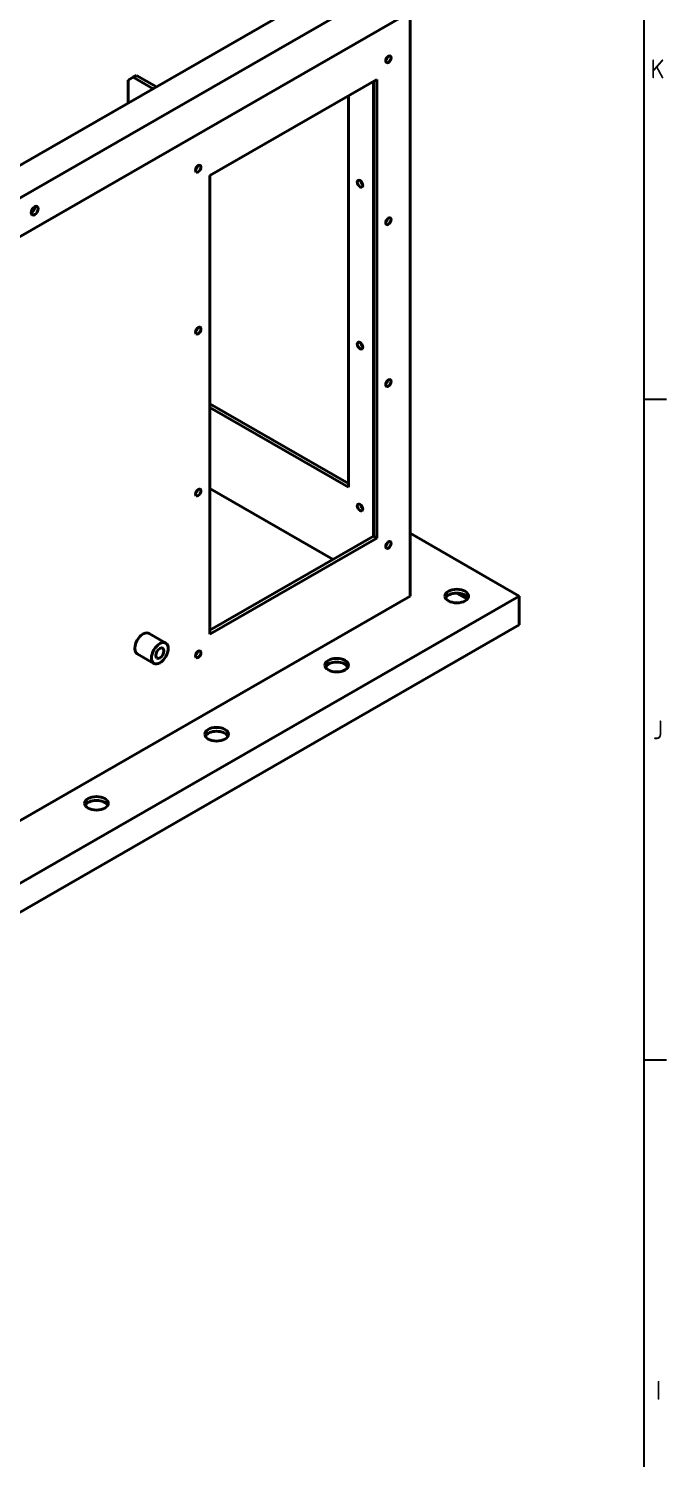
# Model space of a CAD drawing. Header units: millimetres. Extents: x 0 to 2378, y 0 to 1682.
# Drawn here: x 2207.6 to 2342.8, y 1177 to 1480.3 of the extents above; entities that cross this region are included whole.
import ezdxf

# ---------------------------------------------------------------- set-up
doc = ezdxf.new("R2010")
doc.units = ezdxf.units.MM
doc.header["$LTSCALE"] = 2
doc.layers.get('0').update_dxf_attribs({"color": 3, "lineweight": 25})
doc.layers.add('가시적인 것(ISO)', color=3, linetype='Continuous', lineweight=40)
doc.layers.add('경계(ISO)', color=7, linetype='Continuous', lineweight=25)
doc.styles.add('문자 텍스트_PSTEK_POSCO', font='isocp.shx')

# ---------------------------------------------------------------- blocks, each defined once
blk = doc.blocks.new('경계 Default Border')
at = {"layer": '경계(ISO)'}
for p, q in [((1169, 700.83), (1171.4, 700.83)), ((1169, 630.75), (1171.4, 630.75))]:
    blk.add_line(p, q, dxfattribs=at)
at = {"layer": '경계(ISO)', "flags": 128}
blk.add_lwpolyline([(20, 20), (20, 821), (1169, 821), (1169, 20), (20, 20)], dxfattribs=at)
at = {"layer": '경계(ISO)', "color": 2, "char_height": 2, "attachment_point": 7, "style": '문자 텍스트_PSTEK_POSCO'}
for s, insert in [('K', (1169.72, 734.87)), ('J', (1169.96, 664.77)), ('I', (1170.28, 594.71))]:
    blk.add_mtext(s, dxfattribs=dict(at, insert=insert))

msp = doc.modelspace()

# ---------------------------------------------------------------- linework, layer by layer
at = {"layer": '가시적인 것(ISO)'}
for p, q in [((2299.0887, 1498.0809), (2196.5582, 1439.0375)), ((2287.0679, 1498.0809), (2196.5582, 1445.9598)), ((2299.0887, 1489.9054), (2196.5582, 1430.862)), ((2288.4821, 1359.9154), (2288.4821, 1483.7975)), ((2228.7315, 1469.3531), (2229.7922, 1469.9686)), ((2228.7315, 1469.3531), (2228.7315, 1464.4873)), ((2229.7922, 1469.9686), (2230.4993, 1470.3758)), ((2234.0211, 1467.5333), (2229.7922, 1469.9686)), ((2230.4993, 1470.3758), (2234.7282, 1467.9405)), ((2246.0557, 1449.1227), (2281.411, 1469.4825)), ((2280.7039, 1372.6016), (2280.7039, 1469.0753)), ((2281.411, 1469.4825), (2281.411, 1372.1944)), ((2275.4006, 1466.0214), (2275.4006, 1382.9851)), ((2246.0557, 1351.8346), (2246.0557, 1449.1227)), ((2246.0557, 1400.6981), (2275.4006, 1383.7995)), ((2275.4006, 1382.9851), (2246.0557, 1399.8837)), ((2272.1611, 1367.6821), (2246.0557, 1382.7152)), ((2246.0557, 1352.649), (2280.7039, 1372.6016)), ((2281.411, 1372.1944), (2246.0557, 1351.8346)), ((2281.411, 1372.1944), (2280.7039, 1372.6016)), ((2311.6045, 1359.9154), (2288.4821, 1373.2307)), ((2196.5582, 1293.6647), (2311.6045, 1359.9154)), ((2196.5582, 1306.98), (2288.4821, 1359.9154)), ((2300.6318, 1359.2882), (2298.4636, 1360.5368)), ((2311.6045, 1359.9154), (2311.6045, 1353.7838)), ((2311.6045, 1353.7838), (2196.5582, 1287.5331)), ((2233.1611, 1351.9888), (2236.6966, 1349.9528)), ((2230.6659, 1347.6559), (2234.2015, 1345.6199))]:
    msp.add_line(p, q, dxfattribs=at)
for centre, major_axis, ratio in [((2283.8859, 1473.7691), (-0.4045, -0.7024), 0.57809312), ((2243.5808, 1450.559), (-0.4045, -0.7024), 0.57809312), ((2277.8755, 1447.3725), (0.4045, -0.7024), 0.57809312), ((2208.9326, 1441.6669), (-0.5157, -0.8956), 0.57809312), ((2283.8859, 1439.4321), (-0.4045, -0.7024), 0.57809312), ((2243.5808, 1416.222), (-0.4045, -0.7024), 0.57809312), ((2277.8755, 1413.0355), (0.4045, -0.7024), 0.57809312), ((2283.8859, 1405.0952), (-0.4045, -0.7024), 0.57809312), ((2243.5808, 1381.885), (-0.4045, -0.7024), 0.57809312), ((2277.8755, 1378.6985), (0.4045, -0.7024), 0.57809312), ((2283.8859, 1370.7582), (-0.4045, -0.7024), 0.57809312), ((2298.3816, 1359.9154), (-2.5, 0), 0.5758617), ((2235.4491, 1347.7863), (-1.2476, -2.1665), 0.57809312), ((2235.4491, 1347.7863), (-0.6134, -1.0652), 0.57809312), ((2243.5808, 1347.548), (-0.4045, -0.7024), 0.57809312), ((2272.9257, 1345.2564), (-2.5, 0), 0.5758617), ((2247.4699, 1330.5973), (-2.5, 0), 0.5758617), ((2222.014, 1315.9383), (-2.5, 0), 0.5758617)]:
    msp.add_ellipse(centre, major_axis=major_axis, ratio=ratio, dxfattribs=at)
for centre, major_axis, ratio, start_param, end_param in [((2283.1788, 1474.1763), (0.4045, 0.7024), 0.57809312, 4.19831948, 5.22645848), ((2242.8737, 1450.9662), (0.4045, 0.7024), 0.57809312, 4.19831948, 5.22645848), ((2278.5826, 1447.7797), (0.4045, -0.7024), 0.57809312, 4.19831948, 5.22645848), ((2208.2254, 1442.0741), (0.5157, 0.8956), 0.57809312, 3.89327308, 5.53150488), ((2283.1788, 1439.8393), (0.4045, 0.7024), 0.57809312, 4.19831948, 5.22645848), ((2242.8737, 1416.6292), (0.4045, 0.7024), 0.57809312, 4.19831948, 5.22645848), ((2278.5826, 1413.4427), (0.4045, -0.7024), 0.57809312, 4.19831948, 5.22645848), ((2283.1788, 1405.5024), (0.4045, 0.7024), 0.57809312, 4.19831948, 5.22645848), ((2242.8737, 1382.2922), (0.4045, 0.7024), 0.57809312, 4.19831948, 5.22645848), ((2278.5826, 1379.1057), (0.4045, -0.7024), 0.57809312, 4.19831948, 5.22645848), ((2283.1788, 1371.1654), (0.4045, 0.7024), 0.57809312, 4.19831948, 5.22645848), ((2298.3816, 1359.0979), (2.5, 0), 0.5758617, 0.2878994, 2.85369326), ((2231.9135, 1349.8223), (-1.2476, -2.1665), 0.57809312, 3.14159265, 6.28318531), ((2242.8737, 1347.9552), (0.4045, 0.7024), 0.57809312, 4.19831948, 5.22645848), ((2272.9257, 1344.4388), (2.5, 0), 0.5758617, 0.2878994, 2.85369326), ((2247.4699, 1329.7798), (2.5, 0), 0.5758617, 0.2878994, 2.85369326), ((2222.014, 1315.1207), (2.5, 0), 0.5758617, 0.2878994, 2.85369326)]:
    msp.add_ellipse(centre, major_axis=major_axis, ratio=ratio, start_param=start_param, end_param=end_param, dxfattribs=at)

# ---------------------------------------------------------------- block references
at = {"xscale": 2, "yscale": 2, "zscale": 2}
msp.add_blockref('경계 Default Border', (0, 0), dxfattribs=at)

doc.saveas('drawing.dxf')
